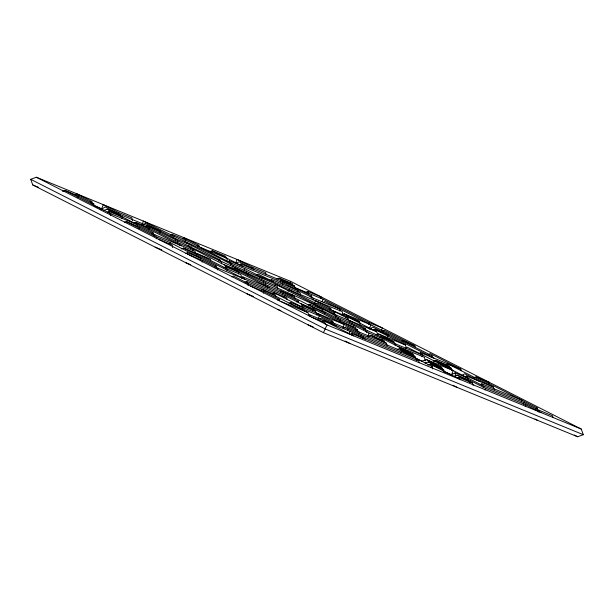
<?xml version="1.0" encoding="UTF-8"?>
<svg xmlns="http://www.w3.org/2000/svg" width="614" height="614" viewBox="0 0 614 614"><rect width="100%" height="100%" fill="white"/><g stroke="black" fill="none" stroke-linecap="round" stroke-linejoin="round"><path stroke-width="0.92" d="M75.875 195.344L76.489 193.679L91.793 201.453L92.161 203.902M77.794 197.639L78.408 195.973L65.03 190.493L62.605 191.384M110.313 215.476L110.927 213.81L65.03 190.493M117.934 214.079L118.548 212.406L103.252 204.639L101.709 208.798L94.28 205.82M121.772 218.661L122.386 216.995L109.008 211.515L107.442 212.314M137.068 226.436L137.69 224.77L110.927 213.81M138.987 228.73L139.608 227.065L126.223 221.585L124.611 222.176M142.156 224.409L143.392 221.078C172.964 236.689 203.932 249.284 233.266 265.425C269.193 281.649 305.534 296.992 342.221 311.551L342.957 315.112M146.616 227.326L147.23 225.66C189.949 247.273 233.389 267.313 277.244 286.446L277.612 288.227M148.534 229.621L149.148 227.955L135.771 222.475L134.151 223.066M154.291 236.505L154.905 234.84L139.608 227.065M156.209 238.8L156.823 237.134L126.223 221.585M159.993 232.806L160.607 231.14L107.089 209.221L103.858 210.41M169.587 244.28L170.201 242.614L156.823 237.134M173.371 238.286L173.992 236.62M175.289 240.581L175.911 238.915L145.311 223.366L143.86 224.31M177.208 242.875L177.83 241.21M179.127 245.17L179.748 243.505L149.148 227.955M182.911 239.184L183.532 237.511L198.829 245.285L199.074 246.92M184.829 241.471L185.451 239.805L172.066 234.325L170.5 235.124M186.748 243.766L187.37 242.1M188.675 246.06L189.289 244.395L175.911 238.915M190.593 248.355L191.207 246.69M192.512 250.65L193.126 248.985L179.748 243.505M196.35 255.24L196.964 253.567L227.564 269.116L240.941 274.596L241.678 278.15M200.187 259.822L200.801 258.156L187.423 252.676L185.85 253.475M202.106 262.117L202.72 260.451L189.342 254.971M217.402 269.891L218.016 268.226L202.72 260.451M221.186 263.905L221.8 262.239M226.581 261.042L227.51 258.54L200.747 247.58M226.942 270.782L227.564 269.116M230.726 264.795L231.348 263.13L185.451 239.805M232.645 267.09L233.266 265.425M235.814 262.769L237.05 259.43L252.346 267.205L265.732 272.685L266.1 274.466M234.563 269.385L235.185 267.719C268.832 286.001 305.196 298.373 338.437 317.545C357.233 324.921 374.717 335.167 393.873 341.752L394.756 344.17M236.482 271.672L237.104 270.007L223.726 264.527M238.409 273.967L239.023 272.301L225.645 266.821L224.072 267.62M244.111 270.275L244.725 268.61L231.348 263.13M246.03 272.57L246.644 270.904M247.949 274.865L248.563 273.192M251.732 268.871L252.346 267.205M248.002 285.441L248.616 283.775L233.32 276.001L231.869 276.937M259.407 278.05L260.021 276.384L244.725 268.61M261.326 280.345L261.94 278.672M263.245 282.632L263.859 280.966M261.38 290.921L261.994 289.248L307.89 312.572L309.065 315.796M265.164 284.927L265.778 283.261M263.299 293.208L263.913 291.543L250.535 286.063M267.082 287.222L267.696 285.556L237.104 270.007M274.704 285.825L275.325 284.152L336.518 315.251L376.658 331.69L377.833 334.906M272.839 294.106L273.46 292.441L304.053 307.982M280.414 282.125L281.028 280.46L311.628 296.009L311.996 298.458M282.333 284.42L282.947 282.755L229.429 260.835L227.855 261.625M280.46 292.701L281.082 291.036L357.571 329.902L357.824 331.537M282.379 294.996L283 293.331L242.86 276.891L241.287 277.681M284.297 297.291L284.919 295.626L218.016 268.226M289.954 283.016L290.568 281.35L36.349 177.239L30.7 179.311L32.757 184.952L323.432 332.65L577.651 436.761L583.3 434.689L581.243 429.048L290.568 281.35M288.089 291.305L288.703 289.631L334.599 312.956L334.845 314.591M291.926 295.887L292.54 294.221M297.629 292.195L298.243 290.529L271.488 279.57L269.914 280.36M312.925 299.97L313.547 298.297L282.947 282.755M314.537 303.093L315.466 300.591L330.762 308.366L331.007 310.001M312.979 310.546L313.593 308.873L300.215 303.4M320.554 298.565L321.168 296.9L307.791 291.42L305.434 292.609M316.816 315.128L317.43 313.462L332.734 321.237L332.98 322.872M322.158 301.689L323.087 299.195L296.324 288.235M318.121 319.088L319.349 315.757L292.594 304.797M322.519 311.436L323.141 309.771L309.755 304.291L308.19 305.081M324.438 313.731L325.059 312.065L311.674 306.586M322.573 322.012L323.187 320.347L353.787 335.889M36.349 177.239L327.032 324.929L323.432 332.65M335.904 316.916L336.518 315.251M334.031 325.197L334.653 323.532L319.349 315.757M339.688 310.93L340.302 309.256L313.547 298.297M337.823 319.211L338.437 317.545M339.742 321.506L340.356 319.833L325.059 312.065M345.444 317.806L346.058 316.141L376.658 331.69M342.957 327.753L344.193 324.422L290.675 302.502L289.102 303.301M349.282 322.396L349.896 320.731L365.2 328.505L365.568 330.954M347.417 330.677L348.031 329.012L334.653 323.532M351.2 324.691L351.814 323.025M349.028 333.801L349.949 331.307L309.809 314.867L308.243 315.657M353.119 326.986L353.733 325.313L340.356 319.833M358.875 333.862L359.489 332.197L313.593 308.873M360.794 336.157L361.408 334.492L346.112 326.717L343.94 328.122M362.713 338.452L363.327 336.787L348.031 329.012M368.369 324.177L368.983 322.511L323.087 299.195M366.497 332.458L367.118 330.792M369.359 328.974L370.902 324.806L344.139 313.846L341.722 314.736M367.801 336.418L369.037 333.087L353.733 325.313M381.44 330.493L382.361 327.991L368.983 322.511M379.882 337.938L380.496 336.272L395.792 344.047L422.555 355.007L421.941 356.673M381.801 340.233L382.415 338.567L369.037 333.087M387.503 336.541L388.117 334.876L374.74 329.396L373.128 329.987M395.178 345.713L395.792 344.047M400.934 352.597L401.548 350.932L432.149 366.474L432.517 368.93M416.231 360.372L416.852 358.706L363.327 336.787M446.777 365.338L447.399 363.672L493.288 386.997L494.17 389.406M467.837 379.997L468.451 378.331L455.074 372.851L451.152 374.832M469.756 382.292L470.37 380.619L456.993 375.139L453.761 376.328M483.134 387.772L483.748 386.099L407.259 347.232L405.086 348.645M485.052 390.059L485.666 388.393L470.37 380.619M488.836 384.072L489.45 382.407L476.073 376.927L473.655 377.817M521.355 401.917L521.969 400.244L481.829 383.811L480.263 384.602M523.274 404.204L523.888 402.538L483.748 386.099M525.193 406.499L525.807 404.833L485.666 388.393M538.57 411.979L539.184 410.313L523.888 402.538M90.342 202.39L91.793 201.453M92.261 204.685L93.712 203.741L93.957 205.375M100.826 209.75L105.171 206.933L120.467 214.7M151.535 233.481L152.986 232.545L153.354 234.993M197.386 246.229L198.829 245.285M218.438 260.881L219.881 259.945L220.134 261.572M214.654 266.867L216.097 265.931L216.473 268.379M236.075 263.606L238.969 261.725L254.265 269.5M256.66 275.026L258.103 274.09L273.407 281.864M277.766 300.254L279.216 299.317L279.462 300.952M296.854 302.042L298.297 301.106L298.542 302.733M310.177 296.946L311.628 296.009M315.934 303.83L317.384 302.886L347.977 318.436L348.23 320.071M323.555 302.426L325.006 301.489L432.095 355.897L432.34 357.532M329.311 309.303L330.762 308.366M319.825 318.988L321.268 318.052L336.572 325.827M333.149 313.892L334.599 312.956M331.284 322.173L332.734 321.237M346.534 319.372L347.977 318.436M356.128 330.839L357.571 329.902M363.749 329.442L365.2 328.505M369.927 328.981L372.821 327.101L434.014 358.192M382.837 331.222L384.28 330.286L414.88 345.836L415.463 347.447M428.733 354.547L430.176 353.603L460.776 369.152L461.36 370.764M430.652 356.841L432.095 355.897M430.698 367.418L432.149 366.474M461.72 375.622L464.614 373.742L479.91 381.517M535.822 408.962L537.265 408.018L537.519 409.653M239.322 264.811L240.888 264.02L294.405 285.94L295.288 288.357M245.132 282.271L246.698 281.481L286.838 297.92L287.206 299.693M299.786 306.877L302.134 305.688L315.512 311.168L316.394 313.585M350.302 334.392L351.868 333.602L418.771 360.994L419.139 362.774M419.07 353.51L420.636 352.712L460.776 369.152M457.338 378.232L458.911 377.433L472.289 382.913L473.171 385.331M464.959 376.827L466.533 376.037L493.288 386.997M181.161 248.977L183.586 248.087L210.341 259.047L210.709 260.827M209.788 251.656L212.206 250.765L225.591 256.245L225.96 258.026M276.684 279.055L279.109 278.165L292.487 283.645L292.855 285.426M368.53 336.272L370.956 335.382L384.333 340.862L384.702 342.643M376.152 334.868L378.577 333.978L405.34 344.938L406.506 348.161M397.212 349.527L399.63 348.637L413.015 354.117L413.89 356.534M421.549 361.377L426.392 359.597L453.155 370.557L451.612 374.724L443.354 371.401M425.08 363.074L428.311 361.892L441.689 367.372L442.571 369.781M433.515 361.377L435.932 360.487L449.318 365.967L449.686 367.748M427.804 365.077L430.23 364.186L443.607 369.659L444.49 372.076M583.3 434.689L325.489 329.096L30.7 179.311M118.548 212.406L131.933 217.886L132.486 220.556M260.021 276.384L300.162 292.824L300.53 294.597M154.905 234.84L195.045 251.279L195.413 253.052M32.757 184.952L38.605 187.347M158.742 239.422L172.12 244.902L172.672 247.572M332.681 310.661L359.443 321.621L360.318 324.038M267.696 285.556L294.459 296.516L294.827 298.297M401.502 340.356L414.88 345.836M248.616 283.775L275.379 294.728L275.747 296.508M342.274 322.127L355.652 327.607L356.02 329.388M397.711 346.342L424.474 357.302L425.21 360.855M437.851 362.782L451.236 368.262L452.111 370.679M155.142 247.143L161.835 249.883M359.489 332.197L386.252 343.157L387.135 345.575M281.135 301.612L307.89 312.572M361.408 334.492L414.934 356.412L415.517 358.023M185.743 262.685L190.762 264.741M416.384 358.868L422.232 361.27M311.728 317.162L325.113 322.642L325.481 324.415M539.184 410.313L552.569 415.793L552.938 417.574M327.032 324.929L581.243 429.048M246.935 293.784L253.628 296.524M277.536 309.326L280.882 310.699M308.128 324.875L313.148 326.932M476.073 376.927L537.265 408.018M279.109 278.165L294.405 285.94M525.807 404.833L541.103 412.608M344.139 313.846L359.443 321.621M374.74 329.396L405.34 344.938M435.932 360.487L451.236 368.262M378.577 333.978L393.873 341.752M212.206 250.765L242.806 266.315M426.392 359.597L441.689 367.372M456.993 375.139L472.289 382.913M574.251 435.034L577.651 436.761M382.415 338.567L413.015 354.117M428.311 361.892L443.607 369.659M399.63 348.637L414.934 356.412M430.23 364.186L460.83 379.728M370.956 335.382L386.252 343.157M534.955 419.024L537.511 420.321M189.289 244.395L219.881 259.945M283 293.331L298.297 301.106M193.126 248.985L269.615 287.851M284.919 295.626L315.512 311.168M135.771 222.475L181.667 245.8M349.949 331.307L365.246 339.082M107.089 209.221L152.986 232.545M183.586 248.087L244.779 279.186M452.978 385.285L457.23 387.442M78.408 195.973L93.712 203.741M170.201 242.614L216.097 265.931M263.913 291.543L279.216 299.317M345.091 341.016L350.187 343.61M481.829 383.811L482.197 385.584M466.533 376.037L466.901 377.81M458.911 377.433L459.28 379.214M455.074 372.851L455.811 376.405M420.636 352.712L421.004 354.493M351.868 333.602L352.236 335.374M307.791 291.42L308.343 294.083M309.755 304.291L310.131 306.064M309.809 314.867L310.177 316.647M302.134 305.688L302.687 308.358M290.675 302.502L291.044 304.283M271.488 279.57L271.856 281.342M246.698 281.481L247.066 283.254M240.888 264.02L241.256 265.801M242.86 276.891L243.228 278.672M229.429 260.835L229.797 262.615M225.645 266.821L226.013 268.602M187.423 252.676L187.792 254.457M172.066 234.325L172.442 236.106M109.008 211.515L109.376 213.296"/></g></svg>
